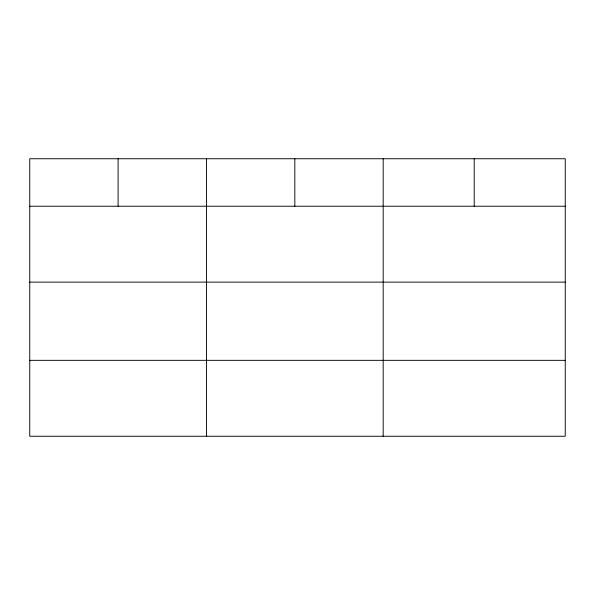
<?xml version="1.0" encoding="UTF-8"?>
<svg xmlns="http://www.w3.org/2000/svg" width="595" height="595" viewBox="0 0 595 595"><rect width="100%" height="100%" fill="white"/><g stroke="black" fill="none" stroke-linecap="round" stroke-linejoin="round"><path stroke-width="0.89" d="M565.25 282.127L565.25 158.746L29.75 158.746L29.75 436.254L565.25 436.254L565.25 282.127L29.75 282.127M29.75 206.22L565.25 206.22M29.75 360.339L565.25 360.339M474.215 158.746L474.215 206.22M383.18 158.746L383.18 436.254M294.822 158.746L294.822 206.22M206.465 158.746L206.465 436.254M118.108 158.746L118.108 206.22"/></g></svg>
